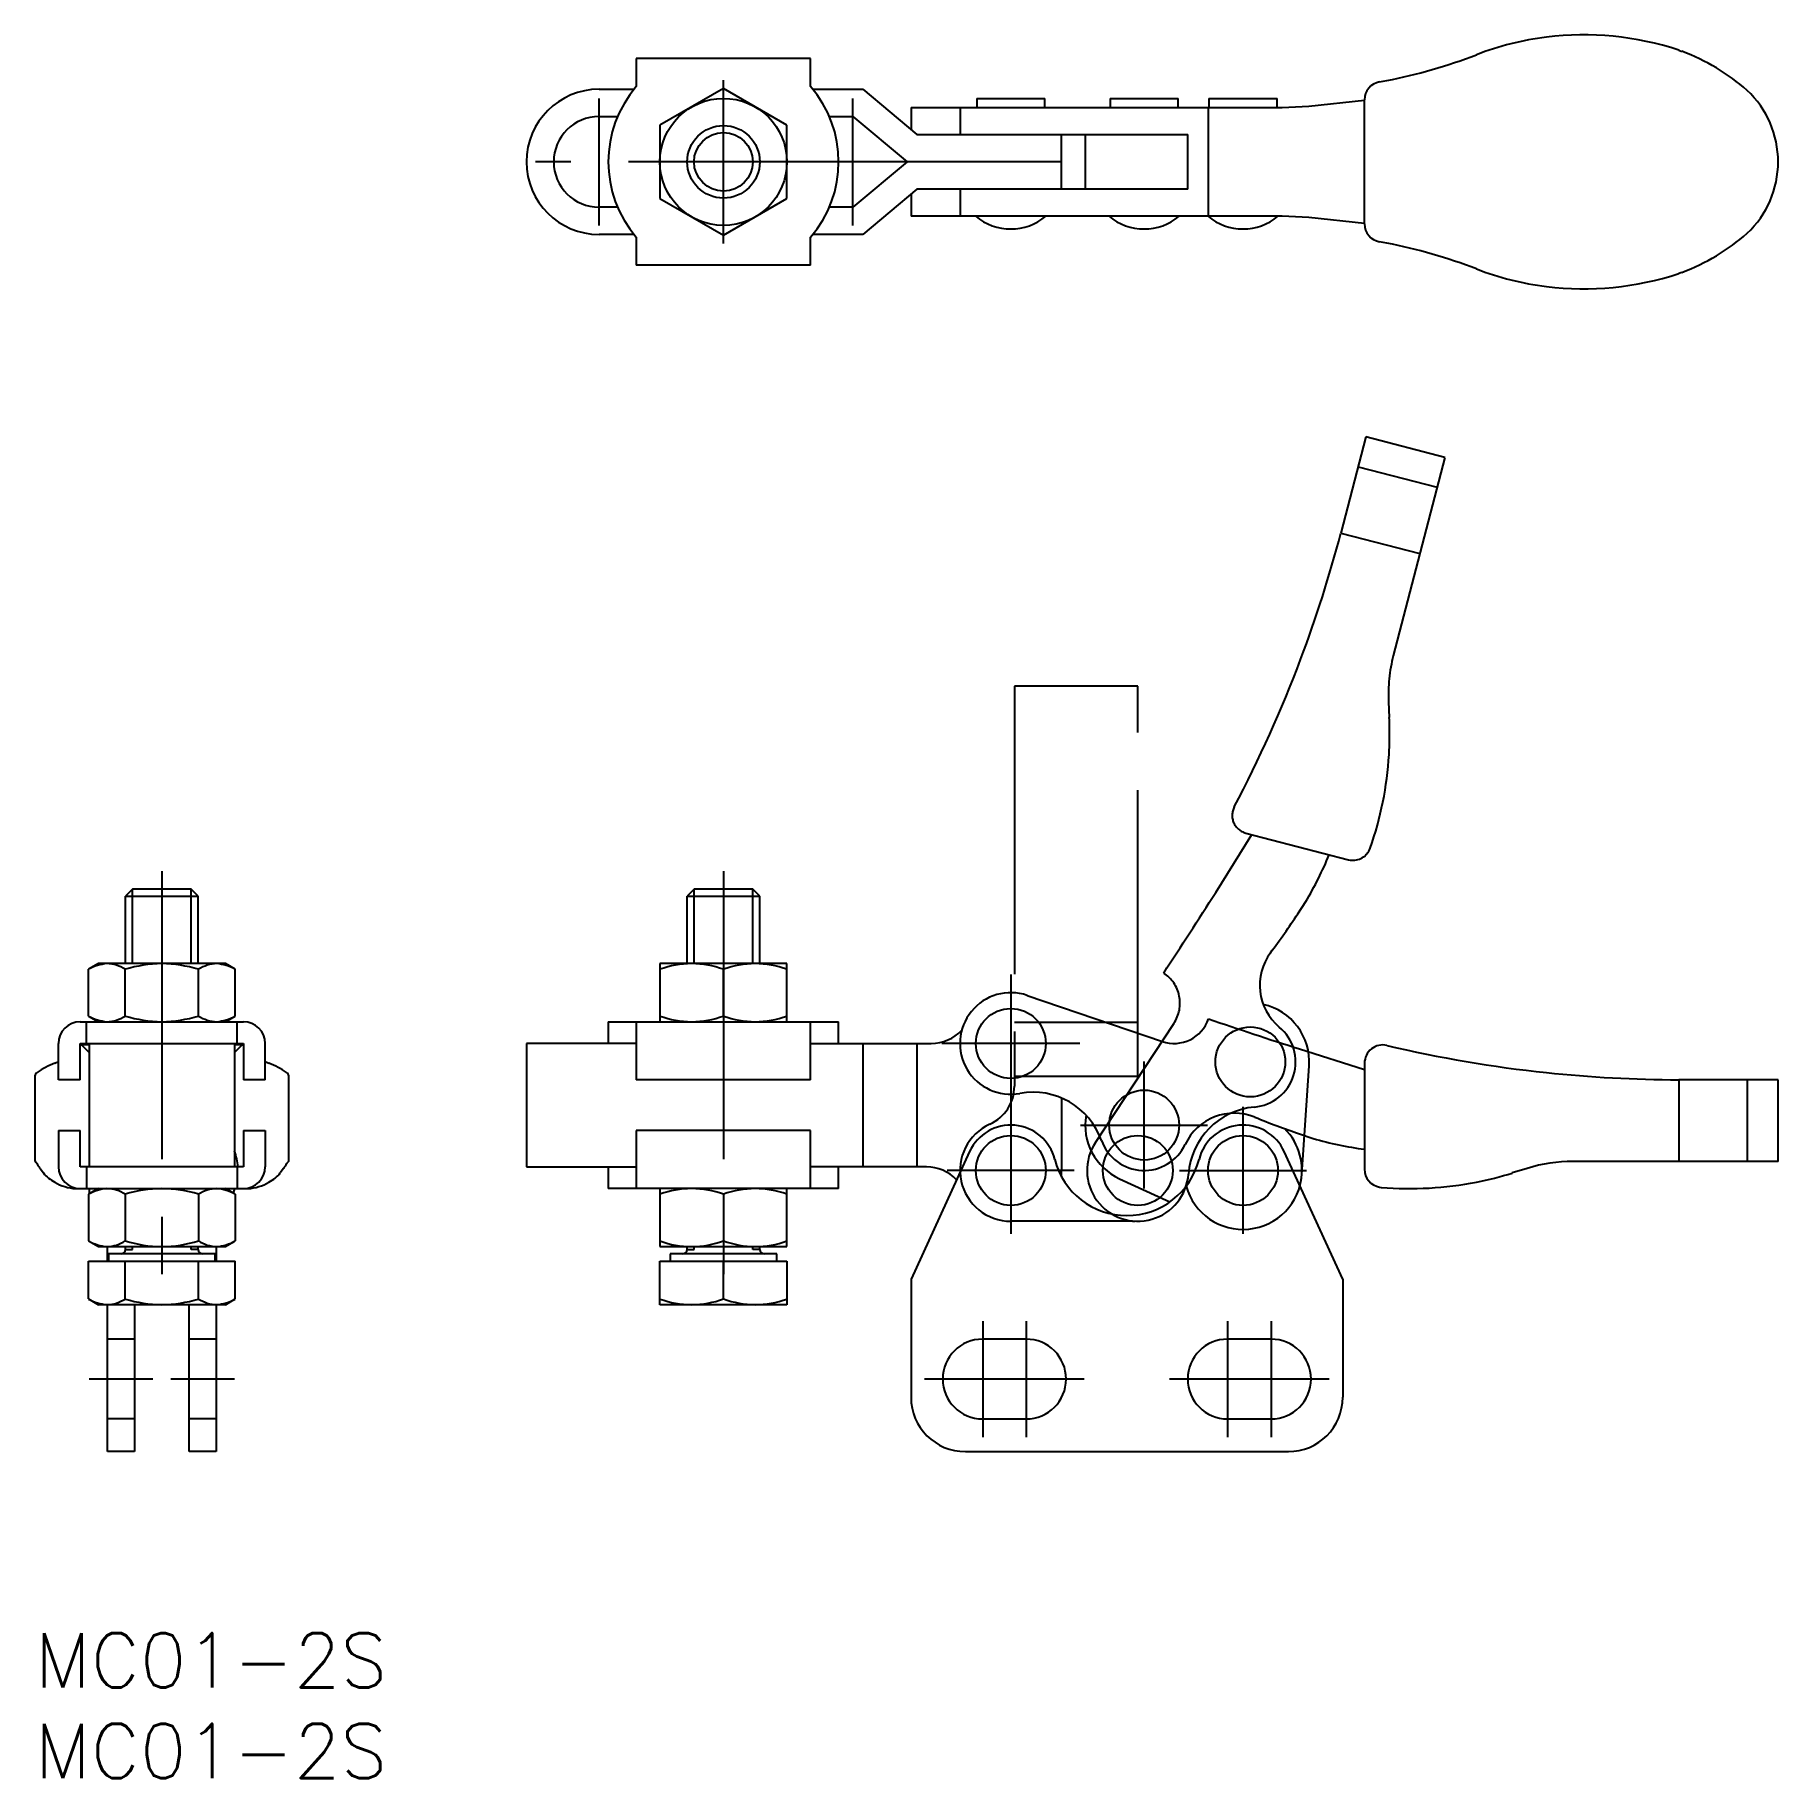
# Model space of a CAD drawing. Extents: x 0 to 96.1, y -8 to 88.1.
import ezdxf

# ---------------------------------------------------------------- set-up
doc = ezdxf.new("R2010")
doc.units = 0
doc.header["$LTSCALE"] = 0.5
for name, pattern in [('CENTER', [50.8, 31.75, -6.35, 6.35, -6.35]), ('DASHED', [19.05, 12.7, -6.35]), ('PHANTOM', [63.5, 31.75, -6.35, 6.35, -6.35, 6.35, -6.35])]:
    doc.linetypes.add(name, pattern=pattern)
for name, color, linetype in [('MSM_CENTER', 1, 'CENTER'), ('MSM_CONTINUOUS', 7, 'CONTINUOUS'), ('MSM_DASHED', 4, 'DASHED'), ('MSM_IMAGINARY', 6, 'PHANTOM'), ('MSM_NARROW', 5, 'CONTINUOUS'), ('MSM_PART_NUMBER', 7, 'CONTINUOUS')]:
    doc.layers.add(name, color=color, linetype=linetype)
doc.styles.get("Standard").update_dxf_attribs({"font": 'txt.shx', "height": 3, "bigfont": 'bigfont.shx'})

# ---------------------------------------------------------------- blocks, each defined once
blk = doc.blocks.new('*U3')
at = {"layer": 'MSM_PART_NUMBER'}
blk.add_text('MC01-2S', height=3, dxfattribs=at).set_placement((0, -3))
blk = doc.blocks.new('*U4')
at = {"layer": 'MSM_PART_NUMBER'}
blk.add_text('MC01-2S', height=3, dxfattribs=at).set_placement((0, -8))

msp = doc.modelspace()

# ---------------------------------------------------------------- linework, layer by layer
at = {"layer": 'MSM_CENTER'}
for p, q in [((37.96, 76.6), (37.96, 85.6)), ((31.1, 77.6), (31.1, 84.6)), ((45.1, 77.6), (45.1, 84.6)), ((48.6, 81.1), (27.6, 81.1)), ((7, 42), (7, 17.1)), ((37.96, 42), (37.96, 17.1)), ((53.8, 36.3), (53.8, 22)), ((57.6, 32.5), (50, 32.5)), ((61.15, 24.5), (61.15, 31.5)), ((66.6, 29), (66.6, 22)), ((57.65, 28), (64.65, 28)), ((57.3, 25.5), (50.3, 25.5)), ((63.1, 25.5), (70.1, 25.5)), ((52.25, 17.2), (52.25, 10.8)), ((54.65, 17.2), (54.65, 10.8)), ((65.75, 17.2), (65.75, 10.8)), ((68.15, 17.2), (68.15, 10.8)), ((6.5, 14), (3, 14)), ((11, 14), (7.5, 14)), ((57.85, 14), (49.05, 14)), ((71.35, 14), (62.55, 14))]:
    msp.add_line(p, q, dxfattribs=at)
at = {"layer": 'MSM_CONTINUOUS'}
for p, q in [((33.154, 86.8), (33.154, 85.25)), ((42.766, 86.8), (33.154, 86.8)), ((42.766, 85.25), (42.766, 86.8)), ((90.618, 87.259), (90.8, 87.192)), ((74.124, 85.504), (74.529, 85.58)), ((31.1, 85.1), (33.028, 85.1)), ((37.96, 85.141), (34.46, 83.121)), ((41.46, 83.121), (37.96, 85.141)), ((42.892, 85.1), (45.646, 85.1)), ((45.646, 85.1), (48.625, 82.6)), ((51.925, 84.6), (51.925, 84.1)), ((51.925, 84.6), (55.675, 84.6)), ((55.675, 84.1), (55.675, 84.6)), ((59.275, 84.6), (59.275, 84.1)), ((59.275, 84.6), (63.025, 84.6)), ((63.025, 84.1), (63.025, 84.6)), ((64.725, 84.6), (64.725, 84.1)), ((64.725, 84.6), (68.475, 84.6)), ((68.475, 84.1), (68.475, 84.6)), ((48.3, 84.1), (68.761, 84.1)), ((48.3, 84.1), (48.3, 82.873)), ((51, 84.1), (51, 82.6)), ((64.693, 78.1), (64.693, 84.1)), ((68.761, 84.1), (70.224, 84.177)), ((70.224, 84.177), (73.3, 84.5)), ((73.3, 77.68), (73.3, 84.52)), ((31.1, 83.6), (32.123, 83.6)), ((34.46, 83.121), (34.46, 79.079)), ((41.46, 79.079), (41.46, 83.121)), ((43.797, 83.6), (45.1, 83.6)), ((45.1, 83.6), (48.079, 81.1)), ((48.625, 82.6), (63.566, 82.6)), ((56.6, 79.6), (56.6, 82.6)), ((57.9, 82.6), (57.9, 79.6)), ((63.566, 79.6), (63.566, 82.6)), ((48.079, 81.1), (45.1, 78.6)), ((56.6, 81.1), (48.079, 81.1)), ((34.46, 79.079), (37.96, 77.059)), ((37.96, 77.059), (41.46, 79.079)), ((48.625, 79.6), (45.646, 77.1)), ((48.3, 79.327), (48.3, 78.1)), ((63.566, 79.6), (48.625, 79.6)), ((51, 79.6), (51, 78.1)), ((32.123, 78.6), (31.1, 78.6)), ((45.1, 78.6), (43.797, 78.6)), ((68.761, 78.1), (48.3, 78.1)), ((70.224, 78.023), (68.761, 78.1)), ((73.3, 77.7), (70.224, 78.023)), ((33.028, 77.1), (31.1, 77.1)), ((33.154, 76.95), (33.154, 75.4)), ((42.766, 75.4), (42.766, 76.95)), ((45.646, 77.1), (42.892, 77.1)), ((74.529, 76.62), (74.124, 76.696)), ((42.766, 75.4), (33.154, 75.4)), ((90.8, 75.008), (90.618, 74.941)), ((5.379, 41), (5, 40.621)), ((5, 40.621), (9, 40.621)), ((5, 36.9), (5, 40.621)), ((8.621, 41), (5.379, 41)), ((9, 40.621), (8.621, 41)), ((9, 36.9), (9, 40.621)), ((36.339, 41), (35.96, 40.621)), ((35.96, 40.621), (39.96, 40.621)), ((35.96, 36.9), (35.96, 40.621)), ((39.581, 41), (36.339, 41)), ((39.96, 40.621), (39.581, 41)), ((39.96, 36.9), (39.96, 40.621)), ((3.5, 36.9), (2.959, 36.587)), ((2.959, 34.013), (2.959, 36.587)), ((10.5, 36.9), (3.5, 36.9)), ((4.979, 34.013), (4.979, 36.587)), ((9.021, 34.013), (9.021, 36.587)), ((11.041, 36.587), (10.5, 36.9)), ((11.041, 34.013), (11.041, 36.587)), ((34.46, 36.9), (34.46, 33.7)), ((41.46, 36.9), (34.46, 36.9)), ((37.96, 34.013), (37.96, 36.587)), ((41.46, 33.7), (41.46, 36.9)), ((54.704, 35.15), (62.154, 32.607)), ((2.5, 33.7), (11.5, 33.7)), ((2.85, 32.5), (2.85, 33.7)), ((2.959, 34.013), (3.5, 33.7)), ((3.4, 33.758), (3.4, 33.7)), ((10.5, 33.7), (11.041, 34.013)), ((11.15, 32.5), (11.15, 33.7)), ((31.61, 33.7), (31.61, 32.5)), ((31.61, 33.7), (44.31, 33.7)), ((33.154, 33.7), (33.154, 30.5)), ((42.766, 30.5), (42.766, 33.7)), ((44.31, 32.5), (44.31, 33.7)), ((1.3, 30.5), (1.3, 32.5)), ((2.5, 32.5), (11.5, 32.5)), ((2.5, 30.5), (2.5, 32.5)), ((2.501, 32.366), (2.52, 32.39)), ((3, 32.416), (2.564, 32.416)), ((2.596, 32.401), (3, 31.996)), ((3, 32.5), (3, 25.7)), ((11, 32.5), (11, 25.7)), ((11.437, 32.416), (11, 32.416)), ((11, 31.996), (11.404, 32.401)), ((11.48, 32.39), (11.499, 32.366)), ((11.5, 32.5), (11.5, 30.5)), ((12.7, 30.5), (12.7, 32.5)), ((33.154, 32.5), (27.1, 32.5)), ((27.1, 32.5), (27.1, 25.7)), ((42.766, 32.5), (49.413, 32.5)), ((45.646, 32.5), (45.646, 25.7)), ((48.625, 32.5), (48.625, 25.7)), ((69.712, 32.196), (73.3, 31.06)), ((1.094, 31.409), (1.301, 31.5)), ((12.699, 31.5), (12.906, 31.409)), ((73.3, 31.416), (73.3, 25.563)), ((0, 30.709), (0, 26)), ((2.5, 30.5), (1.3, 30.5)), ((12.7, 30.5), (11.5, 30.5)), ((14, 26), (14, 30.709)), ((42.766, 30.5), (33.154, 30.5)), ((96.1, 30.5), (90.618, 30.5)), ((90.618, 30.5), (90.618, 26)), ((94.401, 30.5), (94.401, 26)), ((96.1, 26), (96.1, 30.5)), ((56.6, 29.491), (56.6, 25.5)), ((1.3, 27.7), (2.5, 27.7)), ((1.3, 27.7), (1.3, 25.7)), ((2.5, 25.7), (2.5, 27.7)), ((11.5, 27.7), (12.7, 27.7)), ((11.5, 27.7), (11.5, 25.7)), ((12.7, 27.7), (12.7, 25.7)), ((33.154, 27.7), (33.154, 24.5)), ((42.766, 27.7), (33.154, 27.7)), ((42.766, 24.5), (42.766, 27.7)), ((69.712, 27.516), (70.476, 27.261)), ((0, 26), (0.01, 26)), ((14, 26), (13.99, 26)), ((51.527, 26.542), (48.3, 19.5)), ((72.1, 19.5), (68.873, 26.542)), ((96.1, 26), (84.8, 26)), ((0.289, 25.616), (0.47, 25.359)), ((11.5, 25.7), (2.5, 25.7)), ((2.85, 25.7), (2.85, 24.5)), ((11.15, 25.7), (11.15, 24.5)), ((13.711, 25.616), (13.53, 25.359)), ((27.1, 25.7), (33.154, 25.7)), ((31.61, 25.7), (31.61, 24.5)), ((49.152, 25.7), (42.766, 25.7)), ((44.31, 24.5), (44.31, 25.7)), ((59.795, 25.046), (62.575, 23.771)), ((82.274, 25.616), (81.447, 25.359)), ((2.243, 24.5), (11.757, 24.5)), ((3.5, 24.5), (2.959, 24.187)), ((2.959, 24.187), (2.959, 21.613)), ((3, 24.5), (3, 24.211)), ((4.979, 24.187), (4.979, 21.613)), ((9.021, 24.187), (9.021, 21.613)), ((11.041, 24.187), (10.5, 24.5)), ((11.041, 24.187), (11.041, 21.613)), ((44.31, 24.5), (31.61, 24.5)), ((34.46, 24.5), (34.46, 21.3)), ((37.96, 24.187), (37.96, 21.613)), ((41.46, 21.3), (41.46, 24.5)), ((74.124, 24.578), (74.217, 24.566)), ((2.959, 21.613), (3.5, 21.3)), ((3.5, 21.3), (10.5, 21.3)), ((4, 20.5), (4, 21.3)), ((5, 21.15), (5, 21.3)), ((9, 21.15), (9, 21.3)), ((10, 21.3), (10, 20.5)), ((10.5, 21.3), (11.041, 21.613)), ((34.46, 21.3), (41.46, 21.3)), ((35.96, 21.15), (35.96, 21.3)), ((39.96, 21.15), (39.96, 21.3)), ((2.959, 18.413), (2.959, 20.5)), ((2.959, 20.5), (11.041, 20.5)), ((4.06, 20.9), (4.06, 20.5)), ((9.94, 20.9), (4.06, 20.9)), ((4.979, 18.413), (4.979, 20.5)), ((9.021, 18.413), (9.021, 20.5)), ((9.94, 20.5), (9.94, 20.9)), ((11.041, 18.413), (11.041, 20.5)), ((34.46, 18.1), (34.46, 20.5)), ((34.46, 20.5), (41.46, 20.5)), ((35.02, 20.9), (35.02, 20.5)), ((40.9, 20.9), (35.02, 20.9)), ((37.96, 18.413), (37.96, 20.5)), ((40.9, 20.5), (40.9, 20.9)), ((41.46, 20.5), (41.46, 18.1)), ((48.3, 19.5), (48.3, 13)), ((72.1, 19.5), (72.1, 13)), ((2.959, 18.413), (3.5, 18.1)), ((10.5, 18.1), (11.041, 18.413)), ((10.5, 18.1), (3.5, 18.1)), ((4, 10), (4, 18.1)), ((5.5, 18.1), (5.5, 10)), ((8.5, 10), (8.5, 18.1)), ((10, 18.1), (10, 10)), ((41.46, 18.1), (34.46, 18.1)), ((54.65, 16.2), (52.25, 16.2)), ((68.15, 16.2), (65.75, 16.2)), ((52.25, 11.8), (54.65, 11.8)), ((65.75, 11.8), (68.15, 11.8)), ((5.5, 10), (4, 10)), ((10, 10), (8.5, 10)), ((51.3, 10), (69.1, 10))]:
    msp.add_line(p, q, dxfattribs=at)
for centre, radius in [((37.96, 81.1), 3.5), ((37.96, 81.1), 2), ((53.8, 32.5), 1.926), ((61.15, 28), 1.926), ((53.8, 25.5), 1.926), ((66.6, 25.5), 1.926)]:
    msp.add_circle(centre, radius, dxfattribs=at)
for centre, radius, start, end in [((85.336, 71.841), 16.259, 97.10716, 111.13661), ((85.37, 71.295), 16.805, 71.80159, 96.98936), ((68.972, 114.122), 29.078, 281.01666, 291.16937), ((86.6, 76.09), 11.87, 48.91408, 69.27805), ((31.1, 81.1), 4, 90, 270), ((37.96, 81.1), 6.35, 139.19071, 220.80929), ((37.96, 81.1), 6.35, 319.19071, 40.80929), ((74.3, 84.52), 1, 100.11108, 180), ((90.69, 81.1), 5.41, 313.30828, 46.69172), ((31.1, 81.1), 2.5, 90, 270), ((53.8, 80.4), 3, 230.05549, 270), ((53.8, 80.4), 3, 270, 309.94451), ((61.15, 80.4), 3, 230.05549, 270), ((61.15, 80.4), 3, 270, 309.94451), ((66.6, 80.4), 3, 230.05549, 270), ((66.6, 80.4), 3, 270, 309.94451), ((74.3, 77.68), 1, 180, 259.88892), ((86.6, 86.11), 11.87, 290.72195, 311.08592), ((68.972, 48.078), 29.078, 68.83063, 78.98334), ((85.336, 90.359), 16.259, 248.86339, 262.89284), ((85.37, 90.905), 16.805, 263.01064, 288.19841), ((4.206, 34.346), 2.565, 95.29466, 119.08959), ((3.892, 34.864), 2.038, 57.76713, 87.84862), ((7.126, 29.398), 7.503, 90.96233, 106.62562), ((6.874, 29.398), 7.503, 73.37438, 89.03767), ((10.108, 34.864), 2.038, 92.15138, 122.23287), ((9.794, 34.346), 2.565, 60.91041, 84.70534), ((36.242, 31.666), 5.234, 90.35032, 109.90584), ((36.128, 31.386), 5.514, 70.5961, 89.14775), ((39.792, 31.386), 5.514, 90.85225, 109.4039), ((39.678, 31.666), 5.234, 70.09416, 89.64968), ((53.8, 32.5), 2.8, 71.15408, 280.41525), ((2.5, 32.5), 1.2, 90, 180), ((4.206, 36.254), 2.565, 240.91041, 264.70534), ((3.892, 35.736), 2.038, 272.15138, 302.23287), ((7.126, 41.202), 7.503, 253.37438, 269.03767), ((6.874, 41.202), 7.503, 270.96233, 286.62562), ((10.108, 35.736), 2.038, 237.76713, 267.84862), ((9.794, 36.254), 2.565, 275.29466, 299.08959), ((7.8, 32.5), 3, 23.57818, 24.05407), ((11.5, 32.5), 1.2, 0, 90), ((36.242, 38.934), 5.234, 250.09416, 269.64968), ((36.128, 39.214), 5.514, 270.85225, 289.4039), ((39.792, 39.214), 5.514, 250.5961, 269.14775), ((39.678, 38.934), 5.234, 270.35032, 289.90584), ((62.8, 34.5), 2, 251.15408, 341.16317), ((182.3, 381.5), 367, 251.30953, 252.13475), ((49.413, 34.8), 2.3, 270, 317.13339), ((2.574, 32.35), 0.0666, 99.15542, 144.00112), ((2.564, 32.375), 0.0407, 38.22613, 89.83348), ((11.44, 32.369), 0.0474, 93.82314, 137.93431), ((11.433, 32.363), 0.0536, 30.11555, 86.5744), ((74.3, 31.416), 1, 76.75199, 180.00002), ((90.8, 101.5), 71, 256.75199, 263.95633), ((0.293, 30.647), 0.3, 124.13351, 168.06241), ((2.665, 27.282), 4.416, 110.83979, 125.11164), ((11.335, 27.282), 4.416, 54.88836, 69.16021), ((13.707, 30.647), 0.3, 11.93759, 55.86649), ((90.802, 101.529), 71.029, 263.95754, 269.85173), ((55.029, 25.812), 4, 19.67041, 100.41526), ((53.8, 25.5), 2.5, 14.14111, 155.37697), ((61.15, 28), 3.25, 170.28068, 245.35834), ((66.126, 25.657), 3, 67.83664, 154.79128), ((66.6, 25.5), 2.5, 24.62303, 165.85889), ((84.8, 71.5), 46.5, 247.83664, 251.06632), ((61.15, 28), 2.5, 199.67041, 334.79126), ((66.6, 25.5), 3.25, 344.9079, 45.21475), ((75.8, 45.5), 19, 253.72869, 262.43914), ((-0.179, 25.715), 0.342, 27.11185, 56.46098), ((8.2, 25.5), 3, 3.82255, 21.03947), ((14.179, 25.715), 0.342, 123.53902, 152.88815), ((60.2, 27.112), 4.1, 194.14111, 345.85889), ((84.8, 17.5), 8.5, 90, 107.28974), ((-4.376, 22.787), 5.456, 31.22912, 34.41722), ((1.905, 26.51), 1.839, 218.73376, 243.8373), ((2.5, 25.7), 1.2, 180, 270), ((11.5, 25.7), 1.2, 270, 0), ((12.095, 26.51), 1.839, 296.1627, 321.26624), ((18.376, 22.787), 5.456, 145.58278, 148.77088), ((49.152, 23.4), 2.3, 43.68783, 90), ((53.8, 25.5), 2.8, 353.51134, 0), ((74.3, 25.563), 1, 180, 259.88892), ((75.8, 43.5), 19, 281.1475, 287.28974), ((2.362, 26.902), 2.405, 238.17939, 267.16021), ((2.247, 25.468), 0.968, 269.83926, 277.09335), ((4.206, 21.946), 2.565, 95.29466, 119.08959), ((3.892, 22.464), 2.038, 57.76713, 87.84862), ((7.126, 16.998), 7.503, 90.96233, 106.62562), ((6.874, 16.998), 7.503, 73.37438, 89.03767), ((10.108, 22.464), 2.038, 92.15138, 122.23287), ((9.794, 21.946), 2.565, 60.91041, 84.70534), ((8.2, 25.5), 3, 335.43165, 340.52878), ((11.753, 25.468), 0.968, 262.90665, 270.16074), ((11.638, 26.902), 2.405, 272.83979, 301.82061), ((36.242, 19.266), 5.234, 90.35032, 109.90584), ((36.128, 18.986), 5.514, 70.5961, 89.14775), ((39.792, 18.986), 5.514, 90.85225, 109.4039), ((39.678, 19.266), 5.234, 70.09416, 89.64968), ((75.8, 43.501), 19.001, 265.22007, 281.14724), ((4.206, 23.854), 2.565, 240.91041, 264.70534), ((3.892, 23.336), 2.038, 272.15138, 302.23287), ((4.75, 21.15), 0.25, 270, 0), ((7.126, 28.802), 7.503, 253.37438, 269.03767), ((6.874, 28.802), 7.503, 270.96233, 286.62562), ((9.25, 21.15), 0.25, 180, 270), ((10.108, 23.336), 2.038, 237.76713, 267.84862), ((9.794, 23.854), 2.565, 275.29466, 299.08959), ((36.242, 26.534), 5.234, 250.09416, 269.64968), ((35.71, 21.15), 0.25, 270, 0), ((36.128, 26.814), 5.514, 270.85225, 289.4039), ((39.792, 26.814), 5.514, 250.5961, 269.14775), ((39.678, 26.534), 5.234, 270.35032, 289.90584), ((40.21, 21.15), 0.25, 180, 270), ((4.206, 20.654), 2.565, 240.91041, 264.70534), ((3.892, 20.136), 2.038, 272.15138, 302.23287), ((7.126, 25.602), 7.503, 253.37438, 269.03767), ((6.874, 25.602), 7.503, 270.96233, 286.62562), ((10.108, 20.136), 2.038, 237.76713, 267.84862), ((9.794, 20.654), 2.565, 275.29466, 299.08959), ((36.242, 23.334), 5.234, 250.09416, 269.64968), ((36.128, 23.614), 5.514, 270.85225, 289.4039), ((39.792, 23.614), 5.514, 250.5961, 269.14775), ((39.678, 23.334), 5.234, 270.35032, 289.90584), ((52.25, 14), 2.2, 90, 270), ((54.65, 14), 2.2, 270, 90), ((65.75, 14), 2.2, 90, 270), ((68.15, 14), 2.2, 270, 90), ((51.3, 13), 3, 180, 270), ((69.1, 13), 3, 270, 0)]:
    msp.add_arc(centre, radius, start, end, dxfattribs=at)
at = {"layer": 'MSM_DASHED'}
for p, q in [((5.5, 16.2), (4, 16.2)), ((10, 16.2), (8.5, 16.2)), ((5.5, 11.8), (4, 11.8)), ((10, 11.8), (8.5, 11.8))]:
    msp.add_line(p, q, dxfattribs=at)
at = {"layer": 'MSM_IMAGINARY'}
for p, q in [((73.371, 65.938), (71.993, 60.632)), ((77.727, 64.807), (73.371, 65.938)), ((77.727, 64.807), (74.886, 53.87)), ((72.944, 64.294), (77.299, 63.162)), ((71.993, 60.632), (76.348, 59.501)), ((60.8, 52.2), (54, 52.2)), ((54, 52.2), (54, 30.148)), ((60.8, 30.585), (60.8, 52.2)), ((74.622, 51.328), (74.663, 50.463)), ((65.094, 40.825), (67.096, 44.012)), ((66.752, 44.101), (72.417, 42.629)), ((73.578, 43.18), (73.612, 43.266)), ((69.625, 39.648), (70.064, 40.324)), ((60.8, 33.654), (54, 33.654)), ((58.463, 27.042), (62.797, 33.613)), ((69.843, 25.281), (70.246, 31.264)), ((60.8, 30.675), (54, 30.675)), ((60.5, 22.7), (53.8, 22.7))]:
    msp.add_line(p, q, dxfattribs=at)
for centre in [(67.003, 31.482), (53.8, 25.5), (60.8, 25.5), (66.6, 25.5)]:
    msp.add_circle(centre, 1.926, dxfattribs=at)
for centre, radius, start, end in [((3.291, 78.669), 71.029, 339.39541, 345.2896), ((83.112, 51.733), 8.5, 165.43787, 182.72761), ((3.319, 78.66), 71, 332.18985, 339.39419), ((55.685, 49.559), 19, 356.58537, 2.72761), ((55.684, 49.559), 19.001, 340.65794, 356.58511), ((67.003, 45.069), 1, 152.18986, 255.43788), ((53.749, 50.062), 19, 329.16656, 337.87705), ((72.669, 43.597), 1, 255.43787, 335.32679), ((-244.68, 237.621), 367, 326.7474, 327.57262), ((30.847, 65.31), 46.5, 323.27451, 326.50419), ((70.522, 35.71), 3, 143.27451, 230.22915), ((61.127, 34.714), 2, 326.59195, 56.60104), ((67.003, 31.482), 3.25, 356.14189, 77.37346), ((67.003, 31.482), 2.5, 275.10828, 50.22913), ((51.7, 30.148), 2.3, 294.31574, 359.99998), ((67.582, 25.008), 4, 95.10828, 175.85313), ((53.8, 25.5), 2.8, 114.31574, 270), ((60.8, 25.5), 2.8, 146.59195, 355.85312), ((66.6, 25.5), 3.25, 195.30757, 356.14191), ((60.5, 25.5), 2.8, 270, 273.07089)]:
    msp.add_arc(centre, radius, start, end, dxfattribs=at)
at = {"layer": 'MSM_NARROW'}
for p, q in [((5.379, 36.9), (5.379, 41)), ((8.621, 36.9), (8.621, 41)), ((36.339, 36.9), (36.339, 41)), ((39.581, 36.9), (39.581, 41)), ((5, 21.15), (5.379, 21.15)), ((5.379, 21.15), (5.379, 21.3)), ((8.621, 21.15), (8.621, 21.3)), ((9, 21.15), (8.621, 21.15)), ((35.96, 21.15), (36.339, 21.15)), ((36.339, 21.15), (36.339, 21.3)), ((39.581, 21.15), (39.581, 21.3)), ((39.96, 21.15), (39.581, 21.15))]:
    msp.add_line(p, q, dxfattribs=at)
msp.add_circle((37.96, 81.1), 1.621, dxfattribs=at)

# ---------------------------------------------------------------- block references
at = {"layer": 'MSM_CONTINUOUS'}
for name in ['*U3', '*U4']:
    msp.add_blockref(name, (0, 0), dxfattribs=at)

doc.saveas('drawing.dxf')
